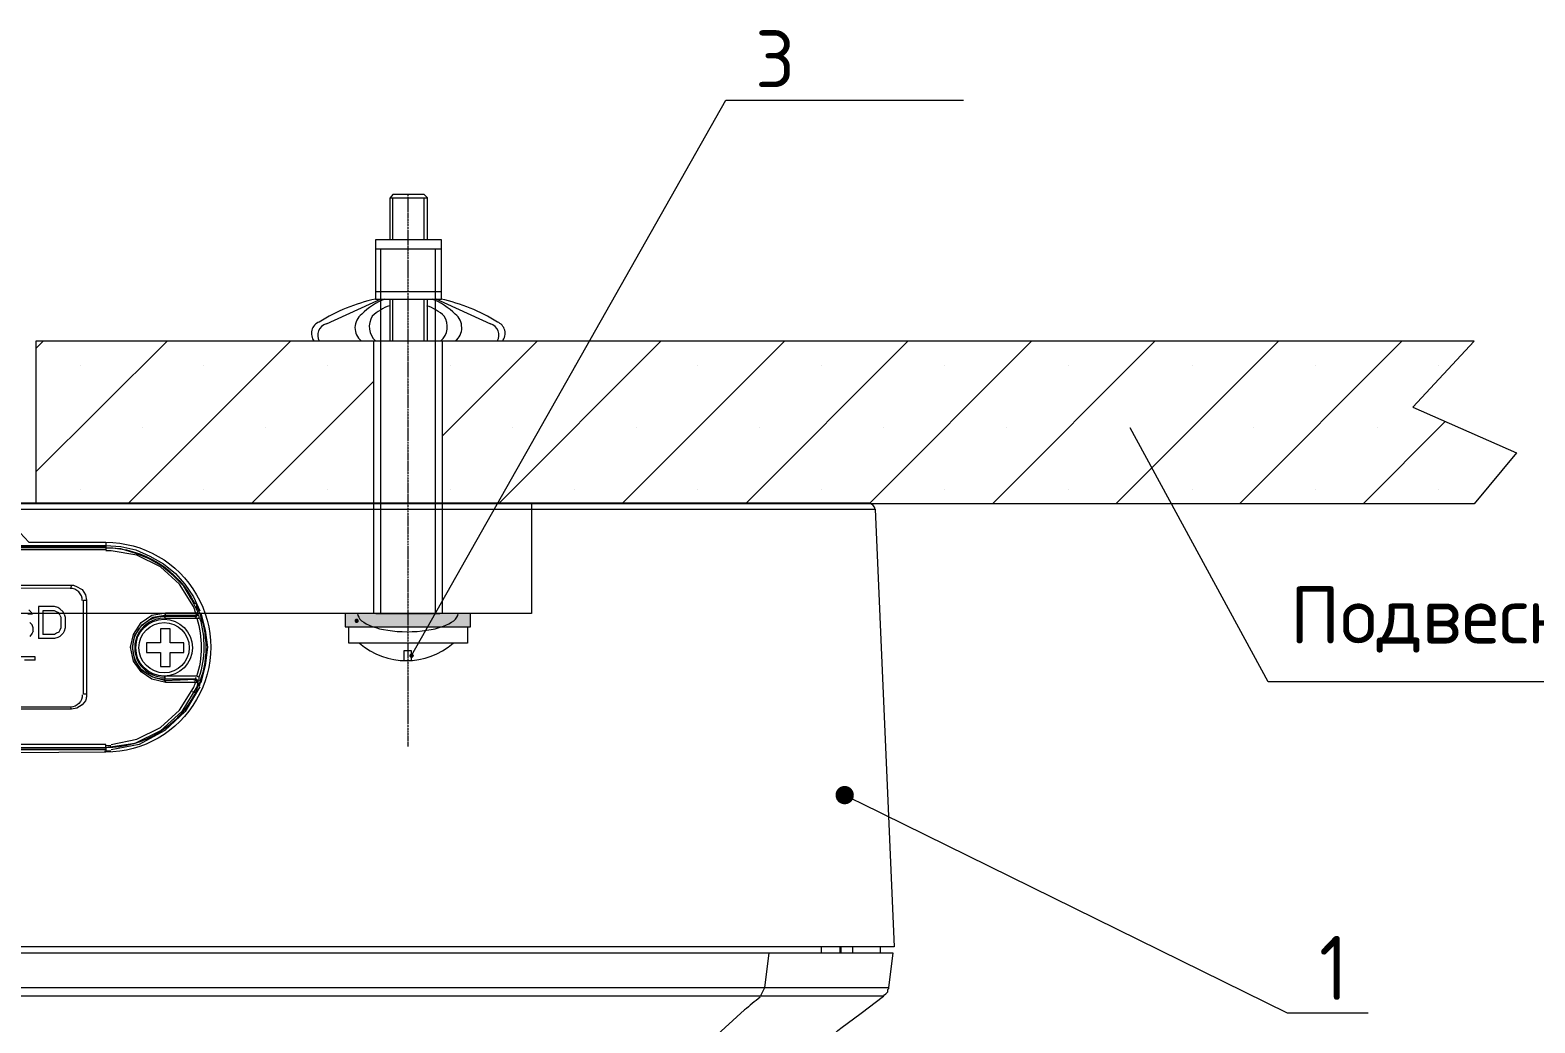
# Model space of a CAD drawing. Header units: millimetres. Extents: x -495897 to 1376592, y -28539 to 470976.
# Drawn here: x 432985 to 441193, y 257037 to 262450 of the extents above; entities that cross this region are included whole.
import ezdxf
from ezdxf import colors
from ezdxf.entities.mleader import LeaderData, LeaderLine
from ezdxf.math import Vec2, Vec3

# ---------------------------------------------------------------- set-up
doc = ezdxf.new("R2010")
doc.units = ezdxf.units.MM
doc.layers.add('PDF _Геометрия', color=252, linetype='Continuous', lineweight=9)
doc.layers.add('PDF _Сплошная заливка', color=7, linetype='Continuous')
doc.layers.add('PDF _Текст', color=7, linetype='Continuous')
doc.styles.add('ISOCPEUR', font='isocpeur.ttf', dxfattribs={"width": 0.9, "height": 350})
doc.styles.add('PDF ISOCPEUR', font='isocpeur.ttf')

# ---------------------------------------------------------------- blocks, each defined once
blk = doc.blocks.new('RVi-2NCD2479 (2.7-13.5) white1')
at = {"layer": 'PDF _Геометрия', "lineweight": 9}
for points in [[(-4968.5, 0), (4968.5, 0), (5073.6, -2386.5)], [(-4939.3, 35), (4939.3, 35)], [(-773.1, -204.2), (773.1, -204.2)], [(773.1, -210.1), (318, -210.1), (277.2, -210.1)], [(773.1, -180.9), (773.1, -198.3)], [(773.1, -198.4), (854.8, -204.3), (936.5, -221.7), (1012.3, -256.7), (1088.2, -297.6), (1152.4, -350.1), (1204.9, -408.4), (1251.6, -478.5), (1286.7, -554.4)], [(1275, -560.2), (1239.9, -490.1), (1199.1, -420.1), (1140.7, -361.7), (1076.5, -309.3), (1006.5, -268.4), (930.7, -239.2), (854.8, -215.9), (773.2, -210.1)], [(364.7, -560.1), (370.5, -571.8), (347.2, -571.8)], [(364.7, -560.2), (353, -548.4)], [(493.1, -531), (405.6, -531)], [(405.6, -531), (405.6, -706)], [(493.1, -554.3), (428.9, -554.3)], [(428.9, -554.3), (428.9, -682.7)], [(510.6, -536.8), (493, -531)], [(504.7, -560.2), (493, -554.3)], [(516.4, -566), (504.7, -560.1)], [(522.2, -542.7), (510.5, -536.8)], [(522.2, -577.7), (516.4, -565.9)], [(539.7, -560.2), (522.3, -542.7)], [(545.6, -571.8), (539.7, -560.1)], [(545.6, -571.9), (551.4, -589.3), (551.4, -647.7)], [(1094, -933.6), (1099.9, -945.3), (1024, -927.8), (965.7, -886.9), (924.9, -828.6), (907.3, -752.7), (924.9, -682.7), (965.7, -618.5), (1024, -577.7), (1099.9, -566), (1263.3, -566), (1269.2, -566)], [(1269.1, -565.9), (1263.3, -577.7), (1275, -571.8)], [(1269.1, -566), (1275, -560.1)], [(1275, -542.7), (1275, -542.7)], [(1275, -571.8), (1275, -560.1)], [(1275, -560.2), (1275, -560.2)], [(1275, -571.8), (1275, -571.8)], [(370.5, -630.2), (358.8, -618.5)], [(376.4, -665.1), (376.4, -647.7), (370.5, -630.2)], [(522.2, -577.6), (528.1, -589.3), (528.1, -647.7)], [(528.1, -647.7), (522.2, -659.4)], [(551.4, -647.7), (545.6, -665.1)], [(1094.1, -933.6), (1029.9, -916.2), (971.5, -881.1), (930.7, -822.8), (919.1, -752.8), (930.7, -688.6), (971.5, -630.2), (1029.9, -589.4), (1094.1, -577.6), (1251.6, -577.6), (1263.3, -577.6)], [(1070.7, -653.5), (1070.7, -729.4)], [(1123.2, -653.5), (1070.8, -653.5)], [(1123.2, -729.4), (1123.2, -653.5)], [(1263.3, -577.7), (1263.3, -577.7)], [(1263.3, -583.5), (1263.3, -583.5)], [(1269.1, -589.3), (1263.3, -583.5)], [(1269.1, -595.2), (1280.8, -595.2)], [(370.5, -676.9), (358.8, -694.3)], [(376.4, -665.2), (370.5, -676.9)], [(493.1, -706), (405.6, -706)], [(493.1, -682.7), (428.9, -682.7)], [(504.7, -676.9), (493, -682.7)], [(510.6, -700.2), (493, -706.1)], [(516.4, -671), (504.7, -676.9)], [(522.2, -694.4), (510.5, -700.2)], [(522.2, -659.4), (516.4, -671.1)], [(539.7, -676.9), (522.3, -694.3)], [(545.6, -665.2), (539.7, -676.9)], [(1070.7, -729.4), (994.8, -729.4)], [(994.9, -729.4), (994.9, -781.8)], [(1199.1, -729.4), (1123.2, -729.4)], [(1199.1, -781.9), (1199.1, -729.4)], [(388, -822.7), (388, -805.2), (253.8, -805.2)], [(994.9, -781.9), (1070.8, -781.9)], [(1070.7, -781.9), (1070.7, -857.8)], [(1123.2, -857.8), (1123.2, -781.8)], [(1123.2, -781.9), (1199.2, -781.9)], [(388, -822.7), (329.7, -822.7)], [(1070.7, -857.8), (1123.2, -857.8)], [(1286.6, -968.6), (1205, -1102.8), (1094.1, -1207.8), (954.1, -1283.7), (802.3, -1312.9)], [(1275, -951.1), (1269.1, -945.3), (1251.7, -945.3), (1099.9, -945.3)], [(1263.2, -997.8), (1275, -968.6), (1263.2, -980.3)], [(1263.3, -927.8), (1263.3, -921.9)], [(1263.3, -933.6), (1263.3, -927.7)], [(1263.3, -927.8), (1263.3, -927.8)], [(1269.1, -945.3), (1263.3, -933.6)], [(1263.3, -933.6), (1263.3, -933.6)], [(1275, -951.1), (1275, -951.1)], [(1275, -968.6), (1275, -968.6)], [(580.6, -1079.4), (586.4, -1091.2), (-586.4, -1091.2)], [(773.1, -1312.8), (773.1, -1324.5), (2.9, -1330.4)], [(5073.5, -2386.5), (-5073.5, -2386.5)], [(5067.7, -2421.5), (-5067.7, -2421.5)], [(-5044.4, -2608.2), (-4711.7, -2608.2), (-3369.7, -2608.2), (-2523.7, -2608.2), (1969.3, -2608.2), (2179.3, -2608.2), (4367.5, -2608.2), (4390.8, -2421.5)], [(4367.4, -2608.2), (4799.3, -2608.2), (5044.3, -2608.2), (5067.7, -2421.5)], [(4676.7, -2421.5), (4676.7, -2386.5)], [(4775.9, -2386.5), (4775.9, -2421.5)], [(4781.8, -2386.5), (4781.8, -2421.5)], [(4846, -2386.5), (4846, -2421.5)], [(4997.7, -2421.5), (4997.7, -2386.5)], [(4344.2, -2654.9), (4367.5, -2608.2)], [(4892.6, -2748.3), (5015.2, -2654.9), (5021, -2649.1), (5026.9, -2643.2), (5032.7, -2637.5), (5038.5, -2631.6), (5038.5, -2619.9), (5044.3, -2614), (5044.3, -2608.2)], [(5015.2, -2654.9), (4344.1, -2654.9), (-5015.1, -2654.9)]]:
    blk.add_lwpolyline(points, dxfattribs=at)
for points in [[(288.9, -122.5), (288.9, -134.2), (300.6, -140.1), (306.3, -128.4), (353, -180.9), (773.2, -180.9, -1.000052), (773.1, -1324.6)], [(773.1, -210), (773.1, -221.7), (749.8, -221.7), (-773.1, -221.7), (-924.8, -245), (-1059, -309.2), (-1175.7, -408.4), (-1257.5, -536.8, 0.013849), (-1269.1, -566), (-1263.2, -577.7)], [(300.5, -198.4), (294.7, -192.5), (283.1, -198.4), (300.5, -198.4), (353, -198.4), (773.1, -198.4), (773.1, -210.1, -0.285202), (1257.4, -513.5), (1263.3, -513.5), (1275, -542.7), (1263.2, -530.9), (1275, -542.7, -0.204168), (1275, -968.6), (1263.3, -980.3)], [(1263.4, -566.8, 0.015774), (1251.6, -531), (1175.7, -408.5), (1070.8, -315.1), (942.4, -250.9), (802.3, -227.6, 0.014308), (772.4, -227.6)], [(586.4, -414.3), (580.6, -431.8), (-580.5, -431.7), (-586.4, -414.3), (586.5, -414.3, -0.041005), (597.2, -415.4, -0.044827), (609.8, -420.1), (644.8, -437.6), (662.2, -466.9), (668.1, -496)], [(668.1, -1009.5), (650.6, -1009.5), (650.7, -496), (668.1, -496), (668.1, -1009.5, -0.031988), (667.3, -1024.2, -0.062379), (662.3, -1044.5), (644.8, -1067.8), (615.5, -1085.3), (586.4, -1091.2)], [(1099.9, -566), (1094.1, -577.7), (1094.1, -595.2), (1269.1, -595.2, -0.154804), (1268.1, -913.3)], [(1292.5, -571.8), (1315.8, -659.3), (1327.5, -752.7), (1315.8, -851.9), (1292.5, -939.4, -0.013461), (1280.6, -965.4)], [(1257.5, -997.8), (1263.3, -997.8, -0.285202), (773.1, -1301.2), (773.1, -1312.9), (2.9, -1312.9), (-773.1, -1312.9), (-773.1, -1301.2), (-854.8, -1295.4), (-930.7, -1272.1), (-1006.5, -1242.9), (-1076.5, -1202), (-1140.7, -1149.5), (-1199, -1091.2), (-1239.9, -1021.2), (-1274.9, -951.1), (-1269.1, -945.3)], [(1280.8, -916.1), (1280.8, -922), (1280.8, -927.7), (1280.8, -933.6), (1275, -939.4), (1275, -933.6), (1263.2, -927.7), (1275, -939.4), (1275, -951.2, -0.004866), (1269.1, -968.7), (1187.4, -1102.8), (1070.8, -1207.9), (930.7, -1277.9), (773.1, -1301.1), (773.1, -1283.7), (-744, -1283.7), (-773.1, -1283.7), (-773.1, -1301.1, -0.285169), (-1265.1, -997.5)], [(802.3, -1283.7), (942.4, -1254.5), (1070.8, -1190.3), (1175.7, -1097), (1251.6, -974.5, 0.018514), (1263, -945.3)], [(644.7, -1012.4, -0.414033), (580.6, -1079.5), (-580.5, -1079.4), (-586.4, -1091.2)], [(4341.2, -2661.6, 0.004731), (4256.7, -2730.7), (4046.5, -2923.3), (3842.4, -3127.6), (3644, -3343.5), (3632.2, -3343.5)], [(4718.2, -2883.4, -0.004149), (4781.8, -2830), (4892.7, -2748.3)]]:
    blk.add_lwpolyline(points, format="xyb", dxfattribs=at)
blk.add_lwpolyline([(1274.9, -571.9), (1280.8, -583.5), (1280.8, -589.3), (1284.8, -592.7, -0.154361), (1280.8, -916.1), (1269.1, -910.3), (1094.1, -910.3), (1094, -933.6), (1263.3, -927.8), (1091.2, -927.7, -1.000273), (1094.1, -583.5), (1263.3, -583.5), (1275, -577.7)], format="xyb", close=True, dxfattribs=at)
blk.add_lwpolyline([(773.1, -1301.2), (-773.1, -1301.2)], close=True, dxfattribs=at)
for centre, radius in [((1091.1, -755.5), 154.7), ((1091.1, -755.6), 137.2)]:
    blk.add_circle(centre, radius, dxfattribs=at)
for centre, radius, start, end in [((4936.4, -2.9), 32.1, 2.35566, 89.91769), ((577.7, -498.9), 67.1, 0.01762, 89.98238), ((1091.1, -755.6), 160.4, 89.98806, 270.00243), ((1259.1, -568.3), 16, 326.07801, 336.3004), ((770, -734.4), 555.1, 270.24895, 273.22246), ((763.6, -746.8), 572, 270.31686, 273.60299)]:
    blk.add_arc(centre, radius, start, end, dxfattribs=at)
for points in [[(1269.1, -571.2), (1269.1, -570.3), (1269.1, -569.5), (1269.1, -568.7)], [(1286.7, -567.4), (1286.1, -565.7), (1285.5, -564.1), (1284.9, -562.5)], [(1289.9, -576.2), (1288.9, -573.2), (1287.8, -570.3), (1286.7, -567.4)], [(1264.1, -598.2), (1262.8, -596.3), (1261.7, -594.4), (1260.3, -592.4)], [(1261.6, -589.2), (1262.3, -588.2), (1263, -587.2), (1263.6, -586.3)], [(1258.4, -937.6), (1257.7, -936.4), (1256.8, -935.3), (1256.1, -934.2)], [(1262.9, -923), (1263.5, -921.9), (1264.3, -920.9), (1265, -919.8)], [(1263.1, -945.3), (1263.3, -944.8), (1263.4, -944.2), (1263.7, -943.7)], [(1263.2, -920.9), (1264.1, -919.7), (1264.8, -918.4), (1265.7, -917.2)], [(1273.5, -941.8), (1273.2, -941.1), (1272.8, -940.5), (1272.3, -939.9)], [(1289.3, -942.6), (1289.6, -941.7), (1290, -940.9), (1290.2, -940)], [(1245.6, -998.7), (1246.7, -996.6), (1247.8, -994.5), (1248.8, -992.3)]]:
    blk.add_open_spline(points, degree=3, dxfattribs=at)
blk = doc.blocks.new('_Dot')
at = {"color": 0, "linetype": 'ByBlock', "lineweight": -2}
blk.add_line((-0.5, 0), (-1, 0), dxfattribs=at)
at = {"color": 0, "linetype": 'ByBlock', "lineweight": 0, "const_width": 0.5}
blk.add_lwpolyline([(-0.25, 0, 1), (0.25, 0, 1)], format="xyb", close=True, dxfattribs=at)

msp = doc.modelspace()

# ---------------------------------------------------------------- linework, layer by layer
at = {"layer": 'PDF _Геометрия', "lineweight": 13}
for points in [[(435065.918, 259039.686), (436780.478, 262068.741), (436879.964, 262068.741), (438075.923, 262068.741)], [(434949.498, 261306.715), (434949.498, 261535.323)], [(434964.315, 261306.715), (434964.315, 261535.323)], [(435044.751, 261556.49), (435044.751, 261545.906)], [(435044.751, 261543.79), (435044.751, 261543.79)], [(435044.751, 261541.673), (435044.751, 261528.972)], [(435044.751, 261526.856), (435044.751, 261514.155)], [(435044.751, 261512.039), (435044.751, 261499.338)], [(435044.751, 261497.221), (435044.751, 261484.521)], [(435133.654, 261306.715), (435133.654, 261535.323)], [(435152.705, 261306.715), (435152.705, 261535.323)], [(435044.751, 261482.404), (435044.751, 261469.704)], [(435044.751, 261467.587), (435044.751, 261454.887)], [(435044.751, 261452.77), (435044.751, 261440.069)], [(435044.751, 261437.953), (435044.751, 261425.252)], [(435044.751, 261423.135), (435044.751, 261423.135)], [(435044.751, 261421.019), (435044.751, 261410.435)], [(435044.751, 261408.318), (435044.751, 261408.318)], [(435044.751, 261406.202), (435044.751, 261395.618)], [(435044.751, 261393.501), (435044.751, 261393.501)], [(435044.751, 261391.384), (435044.751, 261380.801)], [(435044.751, 261378.684), (435044.751, 261378.684)], [(435044.751, 261376.567), (435044.751, 261365.983)], [(435044.751, 261363.867), (435044.751, 261363.867)], [(435044.751, 261361.75), (435044.751, 261349.05)], [(435044.751, 261346.933), (435044.751, 261334.232)], [(435044.751, 261332.116), (435044.751, 261319.415)], [(434869.061, 261258.03), (435228.907, 261258.03)], [(434896.579, 261255.913), (434896.579, 259268.294)], [(435044.751, 261317.298), (435044.751, 261304.598)], [(435044.751, 261302.481), (435044.751, 261289.781)], [(435044.751, 261287.664), (435044.751, 261274.964)], [(435044.751, 261272.847), (435044.751, 261260.146)], [(435044.751, 261258.03), (435044.751, 261245.329)], [(435195.039, 261255.913), (435195.039, 259268.294)], [(435044.751, 261243.213), (435044.751, 261243.213)], [(435044.751, 261241.096), (435044.751, 261230.512)], [(435044.751, 261228.395), (435044.751, 261228.395)], [(435044.751, 261226.279), (435044.751, 261215.695)], [(435044.751, 261213.578), (435044.751, 261213.578)], [(435044.751, 261211.461), (435044.751, 261200.878)], [(435044.751, 261198.761), (435044.751, 261198.761)], [(435044.751, 261196.644), (435044.751, 261183.944)], [(435044.751, 261181.827), (435044.751, 261169.127)], [(435044.751, 261167.01), (435044.751, 261154.309)], [(435044.751, 261152.193), (435044.751, 261139.492)], [(435044.751, 261137.376), (435044.751, 261124.675)], [(435044.751, 261122.558), (435044.751, 261109.858)], [(435044.751, 261107.741), (435044.751, 261095.041)], [(435044.751, 261092.924), (435044.751, 261080.224)], [(434869.061, 261025.188), (435228.907, 261025.188)], [(435044.751, 261078.107), (435044.751, 261078.107)], [(435044.751, 261075.99), (435044.751, 261065.406)], [(435044.751, 261063.29), (435044.751, 261063.29)], [(435044.751, 261061.173), (435044.751, 261050.589)], [(435044.751, 261048.472), (435044.751, 261048.472)], [(435044.751, 261046.356), (435044.751, 261035.772)], [(435044.751, 261033.655), (435044.751, 261033.655)], [(435044.751, 261031.539), (435044.751, 261020.955)], [(435044.751, 261018.838), (435044.751, 261018.838)], [(435044.751, 261016.721), (435044.751, 261004.021)], [(434898.696, 260982.854), (434600.235, 260847.382)], [(434949.498, 260754.246), (434949.498, 260982.854)], [(434964.315, 260754.246), (434964.315, 260982.854)], [(435044.751, 261001.904), (435044.751, 260989.204)], [(435044.751, 260987.087), (435044.751, 260974.387)], [(435044.751, 260972.27), (435044.751, 260959.569)], [(435044.751, 260957.453), (435044.751, 260944.752)], [(435044.751, 260942.635), (435044.751, 260929.935)], [(435044.751, 260927.818), (435044.751, 260915.118)], [(435133.654, 260754.246), (435133.654, 260982.854)], [(435152.705, 260754.246), (435152.705, 260982.854)], [(435497.733, 260847.382), (435199.273, 260982.854)], [(435044.751, 260913.001), (435044.751, 260900.301)], [(435044.751, 260898.184), (435044.751, 260898.184)], [(435044.751, 260896.067), (435044.751, 260885.484)], [(435044.751, 260883.367), (435044.751, 260883.367)], [(435044.751, 260881.25), (435044.751, 260870.666)], [(435044.751, 260868.55), (435044.751, 260868.55)], [(435044.751, 260866.433), (435044.751, 260855.849)], [(435044.751, 260853.732), (435044.751, 260853.732)], [(435044.751, 260851.616), (435044.751, 260841.032)], [(435044.751, 260838.915), (435044.751, 260838.915)], [(435044.751, 260836.798), (435044.751, 260824.098)], [(435044.751, 260821.981), (435044.751, 260809.281)], [(435044.751, 260807.164), (435044.751, 260794.464)], [(435044.751, 260792.347), (435044.751, 260779.647)], [(435044.751, 260777.53), (435044.751, 260764.829)], [(435044.751, 260762.713), (435044.751, 260750.012)], [(433016.914, 260714.028), (433057.132, 260754.246)], [(433016.914, 260040.904), (433732.372, 260754.246)], [(433518.581, 259867.332), (434405.495, 260754.246)], [(434858.478, 260754.246), (434858.478, 259268.294)], [(435220.44, 260754.246), (434871.178, 260754.246)], [(435044.751, 260747.895), (435044.751, 260735.195)], [(435044.751, 260733.078), (435044.751, 260733.078)], [(435044.751, 260730.961), (435044.751, 260720.378)], [(435044.751, 260718.261), (435044.751, 260718.261)], [(435044.751, 260716.144), (435044.751, 260705.561)], [(435044.751, 260703.444), (435044.751, 260703.444)], [(435044.751, 260701.327), (435044.751, 260690.743)], [(435044.751, 260688.627), (435044.751, 260688.627)], [(435044.751, 260686.51), (435044.751, 260675.926)], [(435233.141, 260235.644), (435751.742, 260754.246)], [(435233.141, 260754.246), (435233.141, 259268.294)], [(435540.068, 259867.332), (436424.865, 260754.246)], [(436213.191, 259867.332), (437100.105, 260754.246)], [(436886.315, 259867.332), (437773.229, 260754.246)], [(437561.555, 259867.332), (438446.352, 260754.246)], [(438234.678, 259867.332), (439119.475, 260754.246)], [(438907.801, 259867.332), (439794.715, 260754.246)], [(439580.925, 259867.332), (440467.839, 260754.246)], [(440861.552, 260754.246), (440527.107, 260394.4), (441092.277, 260144.625), (440861.552, 259867.332)], [(433260.339, 260618.774), (433260.339, 260618.774)], [(433933.462, 260618.774), (433933.462, 260618.774)], [(434606.586, 260618.774), (434606.586, 260618.774)], [(435044.751, 260673.81), (435044.751, 260673.81)], [(435044.751, 260671.693), (435044.751, 260658.992)], [(435044.751, 260656.876), (435044.751, 260644.175)], [(435044.751, 260642.058), (435044.751, 260629.358)], [(435044.751, 260627.241), (435044.751, 260614.541)], [(435044.751, 260612.424), (435044.751, 260599.724)], [(435044.751, 260597.607), (435044.751, 260584.906)], [(435279.709, 260618.774), (435279.709, 260618.774)], [(435954.949, 260618.774), (435954.949, 260618.774)], [(436628.072, 260618.774), (436628.072, 260618.774)], [(437301.196, 260618.774), (437301.196, 260618.774)], [(437974.319, 260618.774), (437974.319, 260618.774)], [(438647.442, 260618.774), (438647.442, 260618.774)], [(439322.682, 260618.774), (439322.682, 260618.774)], [(439995.806, 260618.774), (439995.806, 260618.774)], [(440668.929, 260618.774), (440668.929, 260618.774)], [(434191.705, 259867.332), (434858.478, 260534.105)], [(435044.751, 260582.79), (435044.751, 260570.089)], [(435044.751, 260567.973), (435044.751, 260555.272)], [(435044.751, 260553.155), (435044.751, 260553.155)], [(435044.751, 260551.039), (435044.751, 260540.455)], [(435044.751, 260538.338), (435044.751, 260538.338)], [(435044.751, 260536.221), (435044.751, 260525.638)], [(435044.751, 260523.521), (435044.751, 260523.521)], [(435044.751, 260521.404), (435044.751, 260510.821)], [(435044.751, 260508.704), (435044.751, 260508.704)], [(435044.751, 260506.587), (435044.751, 260496.003)], [(435044.751, 260493.887), (435044.751, 260493.887)], [(435044.751, 260491.77), (435044.751, 260479.069)], [(435044.751, 260476.953), (435044.751, 260464.252)], [(435044.751, 260462.136), (435044.751, 260449.435)], [(435044.751, 260447.318), (435044.751, 260434.618)], [(435044.751, 260432.501), (435044.751, 260419.801)], [(435044.751, 260417.684), (435044.751, 260404.984)], [(435044.751, 260402.867), (435044.751, 260390.166)], [(435044.751, 260388.05), (435044.751, 260388.05)], [(435044.751, 260385.933), (435044.751, 260375.349)], [(435044.751, 260373.232), (435044.751, 260373.232)], [(435044.751, 260371.116), (435044.751, 260360.532)], [(435044.751, 260358.415), (435044.751, 260358.415)], [(435044.751, 260356.299), (435044.751, 260345.715)], [(433596.901, 260282.213), (433596.901, 260282.213)], [(434270.024, 260282.213), (434270.024, 260282.213)], [(435044.751, 260343.598), (435044.751, 260343.598)], [(435044.751, 260341.481), (435044.751, 260330.898)], [(435044.751, 260328.781), (435044.751, 260328.781)], [(435044.751, 260326.664), (435044.751, 260313.964)], [(435044.751, 260311.847), (435044.751, 260299.147)], [(435044.751, 260297.03), (435044.751, 260284.329)], [(435044.751, 260282.213), (435044.751, 260269.512)], [(435044.751, 260267.395), (435044.751, 260254.695)], [(435616.271, 260282.213), (435616.271, 260282.213)], [(436291.511, 260282.213), (436291.511, 260282.213)], [(436964.634, 260282.213), (436964.634, 260282.213)], [(437637.757, 260282.213), (437637.757, 260282.213)], [(438310.881, 260282.213), (438310.881, 260282.213)], [(438986.121, 260282.213), (438986.121, 260282.213)], [(439659.244, 260282.213), (439659.244, 260282.213)], [(440256.165, 259867.332), (440702.797, 260316.08)], [(440332.367, 260282.213), (440332.367, 260282.213)], [(435044.751, 260252.578), (435044.751, 260239.878)], [(435044.751, 260237.761), (435044.751, 260225.061)], [(435044.751, 260222.944), (435044.751, 260210.243)], [(435044.751, 260208.127), (435044.751, 260208.127)], [(435044.751, 260206.01), (435044.751, 260195.426)], [(435044.751, 260193.31), (435044.751, 260193.31)], [(435044.751, 260191.193), (435044.751, 260180.609)], [(435044.751, 260178.492), (435044.751, 260178.492)], [(435044.751, 260176.376), (435044.751, 260165.792)], [(435044.751, 260163.675), (435044.751, 260163.675)], [(435044.751, 260161.558), (435044.751, 260150.975)], [(435044.751, 260148.858), (435044.751, 260148.858)], [(435044.751, 260146.741), (435044.751, 260134.041)], [(435044.751, 260131.924), (435044.751, 260119.224)], [(435044.751, 260117.107), (435044.751, 260104.406)], [(435044.751, 260102.29), (435044.751, 260089.589)], [(435044.751, 260087.473), (435044.751, 260074.772)], [(435044.751, 260072.655), (435044.751, 260059.955)], [(435044.751, 260057.838), (435044.751, 260045.138)], [(435044.751, 260043.021), (435044.751, 260043.021)], [(435044.751, 260040.904), (435044.751, 260030.321)], [(435044.751, 260028.204), (435044.751, 260028.204)], [(435044.751, 260026.087), (435044.751, 260015.503)], [(433260.339, 259945.651), (433260.339, 259945.651)], [(433933.462, 259945.651), (433933.462, 259945.651)], [(434606.586, 259945.651), (434606.586, 259945.651)], [(435044.751, 260013.387), (435044.751, 260013.387)], [(435044.751, 260011.27), (435044.751, 260000.686)], [(435044.751, 259998.569), (435044.751, 259998.569)], [(435044.751, 259996.453), (435044.751, 259985.869)], [(435044.751, 259983.752), (435044.751, 259983.752)], [(435044.751, 259981.636), (435044.751, 259968.935)], [(435044.751, 259966.818), (435044.751, 259954.118)], [(435044.751, 259952.001), (435044.751, 259939.301)], [(435044.751, 259937.184), (435044.751, 259924.484)], [(435279.709, 259945.651), (435279.709, 259945.651)], [(435954.949, 259945.651), (435954.949, 259945.651)], [(436628.072, 259945.651), (436628.072, 259945.651)], [(437301.196, 259945.651), (437301.196, 259945.651)], [(437974.319, 259945.651), (437974.319, 259945.651)], [(438647.442, 259945.651), (438647.442, 259945.651)], [(439322.682, 259945.651), (439322.682, 259945.651)], [(439995.806, 259945.651), (439995.806, 259945.651)], [(440668.929, 259945.651), (440668.929, 259945.651)], [(435719.991, 259867.332), (435719.991, 259268.294), (429719.033, 259268.294), (429719.033, 259867.332)], [(435044.751, 259922.367), (435044.751, 259909.666)], [(435044.751, 259907.55), (435044.751, 259894.849)], [(435044.751, 259892.732), (435044.751, 259880.032)], [(435044.751, 259877.915), (435044.751, 259865.215)], [(435044.751, 259863.098), (435044.751, 259863.098)], [(435044.751, 259860.981), (435044.751, 259850.398)], [(435851.229, 259867.332), (435233.141, 259867.332)], [(435044.751, 259848.281), (435044.751, 259848.281)], [(435044.751, 259846.164), (435044.751, 259835.58)], [(435044.751, 259833.464), (435044.751, 259833.464)], [(435044.751, 259831.347), (435044.751, 259820.763)], [(435044.751, 259818.647), (435044.751, 259818.647)], [(435044.751, 259816.53), (435044.751, 259805.946)], [(435044.751, 259803.829), (435044.751, 259803.829)], [(435044.751, 259801.713), (435044.751, 259789.012)], [(435044.751, 259786.895), (435044.751, 259774.195)], [(435044.751, 259772.078), (435044.751, 259759.378)], [(435044.751, 259757.261), (435044.751, 259744.561)], [(435044.751, 259742.444), (435044.751, 259729.743)], [(435044.751, 259727.627), (435044.751, 259714.926)], [(435044.751, 259712.81), (435044.751, 259700.109)], [(435044.751, 259697.992), (435044.751, 259697.992)], [(435044.751, 259695.876), (435044.751, 259685.292)], [(435044.751, 259683.175), (435044.751, 259683.175)], [(435044.751, 259681.058), (435044.751, 259670.475)], [(435044.751, 259668.358), (435044.751, 259668.358)], [(435044.751, 259666.241), (435044.751, 259655.658)], [(435044.751, 259653.541), (435044.751, 259653.541)], [(435044.751, 259651.424), (435044.751, 259640.84)], [(435044.751, 259638.724), (435044.751, 259638.724)], [(435044.751, 259636.607), (435044.751, 259623.906)], [(435044.751, 259621.79), (435044.751, 259609.089)], [(435044.751, 259606.973), (435044.751, 259594.272)], [(435044.751, 259592.155), (435044.751, 259579.455)], [(435044.751, 259577.338), (435044.751, 259564.638)], [(435044.751, 259562.521), (435044.751, 259549.821)], [(435044.751, 259547.704), (435044.751, 259535.003)], [(435044.751, 259532.887), (435044.751, 259520.186)], [(435044.751, 259518.069), (435044.751, 259518.069)], [(435044.751, 259515.953), (435044.751, 259505.369)], [(435044.751, 259503.252), (435044.751, 259503.252)], [(435044.751, 259501.136), (435044.751, 259490.552)], [(435044.751, 259488.435), (435044.751, 259488.435)], [(435044.751, 259486.318), (435044.751, 259475.735)], [(435044.751, 259473.618), (435044.751, 259473.618)], [(435044.751, 259471.501), (435044.751, 259460.917)], [(435044.751, 259458.801), (435044.751, 259458.801)], [(435044.751, 259456.684), (435044.751, 259443.984)], [(435044.751, 259441.867), (435044.751, 259429.166)], [(435044.751, 259427.05), (435044.751, 259414.349)], [(435044.751, 259412.232), (435044.751, 259399.532)], [(435044.751, 259397.415), (435044.751, 259384.715)], [(435044.751, 259382.598), (435044.751, 259369.898)], [(435044.751, 259367.781), (435044.751, 259355.08)], [(435044.751, 259352.964), (435044.751, 259352.964)], [(435044.751, 259350.847), (435044.751, 259340.263)], [(435044.751, 259338.147), (435044.751, 259338.147)], [(435044.751, 259336.03), (435044.751, 259325.446)], [(435044.751, 259323.329), (435044.751, 259323.329)], [(435044.751, 259321.213), (435044.751, 259310.629)], [(435044.751, 259308.512), (435044.751, 259308.512)], [(435044.751, 259306.395), (435044.751, 259295.812)], [(435044.751, 259293.695), (435044.751, 259293.695)], [(435044.751, 259291.578), (435044.751, 259278.878)], [(434871.178, 259268.294), (435220.44, 259268.294)], [(435044.751, 259276.761), (435044.751, 259264.061)], [(435044.751, 259261.944), (435044.751, 259249.243)], [(435044.751, 259247.127), (435044.751, 259234.426)], [(435044.751, 259232.31), (435044.751, 259219.609)], [(435044.751, 259217.492), (435044.751, 259204.792)], [(435044.751, 259202.675), (435044.751, 259189.975)], [(435044.751, 259187.858), (435044.751, 259175.158)], [(435044.751, 259173.041), (435044.751, 259173.041)], [(435044.751, 259170.924), (435044.751, 259160.34)], [(435044.751, 259158.224), (435044.751, 259158.224)], [(435044.751, 259156.107), (435044.751, 259145.523)], [(435044.751, 259143.406), (435044.751, 259143.406)], [(435044.751, 259141.29), (435044.751, 259130.706)], [(435044.751, 259128.589), (435044.751, 259128.589)], [(435044.751, 259126.473), (435044.751, 259115.889)], [(435065.918, 259012.169), (435065.918, 259065.087), (435023.583, 259065.087), (435023.583, 259012.169)], [(435044.751, 259113.772), (435044.751, 259113.772)], [(435044.751, 259111.655), (435044.751, 259098.955)], [(435044.751, 259096.838), (435044.751, 259084.138)], [(435044.751, 259082.021), (435044.751, 259069.321)], [(435044.751, 259067.204), (435044.751, 259054.503)], [(435044.751, 259052.387), (435044.751, 259039.686)], [(435044.751, 259037.569), (435044.751, 259024.869)], [(435044.751, 259022.752), (435044.751, 259010.052)], [(435044.751, 259007.935), (435044.751, 259007.935)], [(435044.751, 259005.818), (435044.751, 258995.235)], [(435044.751, 258993.118), (435044.751, 258993.118)], [(435044.751, 258991.001), (435044.751, 258980.418)], [(435044.751, 258978.301), (435044.751, 258978.301)], [(435044.751, 258976.184), (435044.751, 258965.6)], [(435044.751, 258963.484), (435044.751, 258963.484)], [(435044.751, 258961.367), (435044.751, 258950.783)], [(435044.751, 258948.666), (435044.751, 258948.666)], [(435044.751, 258946.55), (435044.751, 258933.849)], [(435044.751, 258931.732), (435044.751, 258919.032)], [(435044.751, 258916.915), (435044.751, 258904.215)], [(435044.751, 258902.098), (435044.751, 258889.398)], [(435044.751, 258887.281), (435044.751, 258874.581)], [(435044.751, 258872.464), (435044.751, 258859.763)], [(435044.751, 258857.647), (435044.751, 258844.946)], [(435044.751, 258842.829), (435044.751, 258830.129)], [(435044.751, 258828.012), (435044.751, 258828.012)], [(435044.751, 258825.895), (435044.751, 258815.312)], [(435044.751, 258813.195), (435044.751, 258813.195)], [(435044.751, 258811.078), (435044.751, 258800.495)], [(435044.751, 258798.378), (435044.751, 258798.378)], [(435044.751, 258796.261), (435044.751, 258785.677)], [(435044.751, 258783.561), (435044.751, 258783.561)], [(435044.751, 258781.444), (435044.751, 258770.86)], [(435044.751, 258766.627), (435044.751, 258753.926)], [(435044.751, 258751.81), (435044.751, 258739.109)], [(435044.751, 258736.992), (435044.751, 258724.292)], [(435044.751, 258722.175), (435044.751, 258709.475)], [(435044.751, 258707.358), (435044.751, 258694.658)], [(435044.751, 258692.541), (435044.751, 258679.84)], [(435044.751, 258677.724), (435044.751, 258665.023)], [(435044.751, 258662.907), (435044.751, 258662.907)], [(435044.751, 258660.79), (435044.751, 258650.206)], [(435044.751, 258648.089), (435044.751, 258648.089)], [(435044.751, 258645.973), (435044.751, 258635.389)], [(435044.751, 258633.272), (435044.751, 258633.272)], [(435044.751, 258631.155), (435044.751, 258620.572)], [(435044.751, 258618.455), (435044.751, 258618.455)], [(435044.751, 258616.338), (435044.751, 258605.755)], [(435044.751, 258603.638), (435044.751, 258603.638)], [(435044.751, 258601.521), (435044.751, 258588.821)], [(435044.751, 258586.704), (435044.751, 258574.003)], [(435044.751, 258571.887), (435044.751, 258559.186)], [(435044.751, 258557.07), (435044.751, 258544.369)]]:
    msp.add_lwpolyline(points, dxfattribs=at)
for points in [[(434949.498, 261535.323), (435152.705, 261535.323), (435133.654, 261554.373), (434964.315, 261554.373)], [(434869.061, 260982.854), (435228.907, 260982.854), (435228.907, 261306.715), (434869.061, 261306.715)], [(434703.956, 259268.294), (434703.956, 259196.325), (435387.663, 259196.325), (435387.663, 259268.294)], [(434723.006, 259196.325), (435370.729, 259196.325), (435370.729, 259107.422), (434723.006, 259107.422)]]:
    msp.add_lwpolyline(points, close=True, dxfattribs=at)
for points in [[(434868.54, 260983.848, 0.08338476), (434561.839, 260858.579, 0.49973696), (434534.107, 260754.244)], [(434919.968, 260983.747, 0.1015479), (434793.855, 260900.728, 0.48808601), (434791.641, 260755.207)], [(434946.782, 260947.179, 0.11204665), (434851.472, 260890.203, 0.3604615), (434869.629, 260755.034)], [(435226.223, 260755.035, 0.3604615), (435244.379, 260890.202, 0.11208587), (435149.068, 260947.178)], [(435304.215, 260755.208, 0.48806526), (435304.113, 260900.728, 0.1015479), (435178, 260983.746)], [(435561.743, 260754.249, 0.49978509), (435534.013, 260858.578, 0.08338476), (435227.312, 260983.847)]]:
    msp.add_lwpolyline(points, format="xyb", dxfattribs=at)
at = {"layer": 'PDF _Геометрия', "lineweight": 5}
for points in [[(440861.552, 260754.246), (433016.914, 260754.246), (433016.914, 259869.448)], [(443939.292, 258895.748), (439737.563, 258895.748), (438986.121, 260282.213)], [(434858.478, 259867.332), (430432.374, 259867.332)], [(440861.552, 259867.332), (430730.835, 259867.332)]]:
    msp.add_lwpolyline(points, dxfattribs=at)
at = {"layer": 'PDF _Геометрия', "lineweight": 13}
for centre, radius, start, end in [((434618.227, 260787.056), 64.56, 106.4733584, 210.3644597), ((435477.629, 260787.054), 64.556, 329.6327286, 73.5311496), ((435037.342, 259402.704), 390.536, 228.9932886, 311.0067114)]:
    msp.add_arc(centre, radius, start, end, dxfattribs=at)
at = {"layer": 'PDF _Геометрия', "lineweight": 5}
msp.add_ellipse((435045.877, 259270.161), major_axis=(274.183, 1.543), ratio=0.36665931, start_param=3.14480638, end_param=6.24927049, dxfattribs=at)
at = {"layer": 'PDF _Сплошная заливка', "transparency": 33554559}
for points in [[(435387.663, 259268.294), (434703.956, 259268.294), (435387.663, 259196.325)], [(434703.956, 259268.294), (435387.663, 259196.325), (434703.956, 259196.325)], [(434765.341, 259230.193), (434761.108, 259240.777), (434754.757, 259234.426)], [(434754.757, 259234.426), (434754.757, 259225.959), (434765.341, 259230.193)], [(434754.757, 259225.959), (434765.341, 259230.193), (434761.108, 259217.492)], [(434771.691, 259240.777), (434765.341, 259230.193), (434761.108, 259240.777)], [(434761.108, 259217.492), (434769.575, 259217.492), (434765.341, 259230.193)], [(434778.042, 259232.31), (434771.691, 259240.777), (434765.341, 259230.193)], [(434765.341, 259230.193), (434778.042, 259223.843), (434778.042, 259232.31)], [(434769.575, 259217.492), (434765.341, 259230.193), (434778.042, 259223.843)], [(435055.335, 259046.036), (435053.218, 259035.453), (435065.918, 259039.686)], [(435053.218, 259035.453), (435065.918, 259039.686), (435059.568, 259029.103)], [(435065.918, 259039.686), (435061.685, 259052.387), (435055.335, 259046.036)], [(435059.568, 259029.103), (435070.152, 259026.986), (435065.918, 259039.686)], [(435072.268, 259050.27), (435065.918, 259039.686), (435061.685, 259052.387)], [(435078.619, 259041.803), (435072.268, 259050.27), (435065.918, 259039.686)], [(435065.918, 259039.686), (435076.502, 259033.336), (435078.619, 259041.803)], [(435070.152, 259026.986), (435065.918, 259039.686), (435076.502, 259033.336)]]:
    msp.add_solid(points, dxfattribs=at)

# ---------------------------------------------------------------- block references
msp.add_blockref('RVi-2NCD2479 (2.7-13.5) white1', (432625.119, 259838.104))

# ---------------------------------------------------------------- texts
at = {"layer": 'PDF _Текст', "attachment_point": 7, "style": 'PDF ISOCPEUR'}
for s, insert, char_height in [('3', (436939.233, 262138.594), 310.652), ('Подвесной потолок', (439856.175, 259056.064), 310.65202)]:
    msp.add_mtext(s, dxfattribs=dict(at, insert=insert, char_height=char_height))

# ---------------------------------------------------------------- leaders
at = {"lineweight": 25}
ml = msp.add_multileader_mtext('Standard', dxfattribs=at)
ml.set_content('1', color=256, style='ISOCPEUR')
ml.set_leader_properties(lineweight=13)
ml.set_arrow_properties(name='DOT')
ml.build(insert=Vec2(0, 0))
ml.multileader.update_dxf_attribs({"text_left_attachment_type": 6, "text_right_attachment_type": 6, "dogleg_length": 1, "arrow_head_size": 100})
ctx = ml.context
ctx.base_point, ctx.char_height, ctx.arrow_head_size, ctx.landing_gap_size, ctx.plane_origin = Vec3(439942.047, 257091.37), 350, 100, 100, Vec3(439348.84, 259600.298)
ctx.left_attachment, ctx.right_attachment, ctx.text_align_type = 6, 6, 1
notes = []
notes.append((ctx, [(0, (1, 1, 0), (439842.047, 257091.37), (1, 0), 100, [(0, [(437428.124, 258278.776)], 0, [])])]))
ctx.mtext.insert, ctx.mtext.alignment, ctx.mtext.flow_direction = Vec3(440094.547, 257511.37), 2, 5
for ctx, leaders in notes:
    for number, flags, end, landing, length, lines in leaders:
        leader = LeaderData()
        leader.index, (leader.has_last_leader_line, leader.has_dogleg_vector, leader.attachment_direction) = number, flags
        leader.last_leader_point, leader.dogleg_vector, leader.dogleg_length = Vec3(end), Vec3(landing), length
        for number, points, colour, breaks in lines:
            line = LeaderLine()
            line.index, line.vertices, line.color, line.breaks = number, Vec3.list(points), colors.encode_raw_color(colour), breaks
            leader.lines.append(line)
        ctx.leaders.append(leader)

doc.saveas('drawing.dxf')
